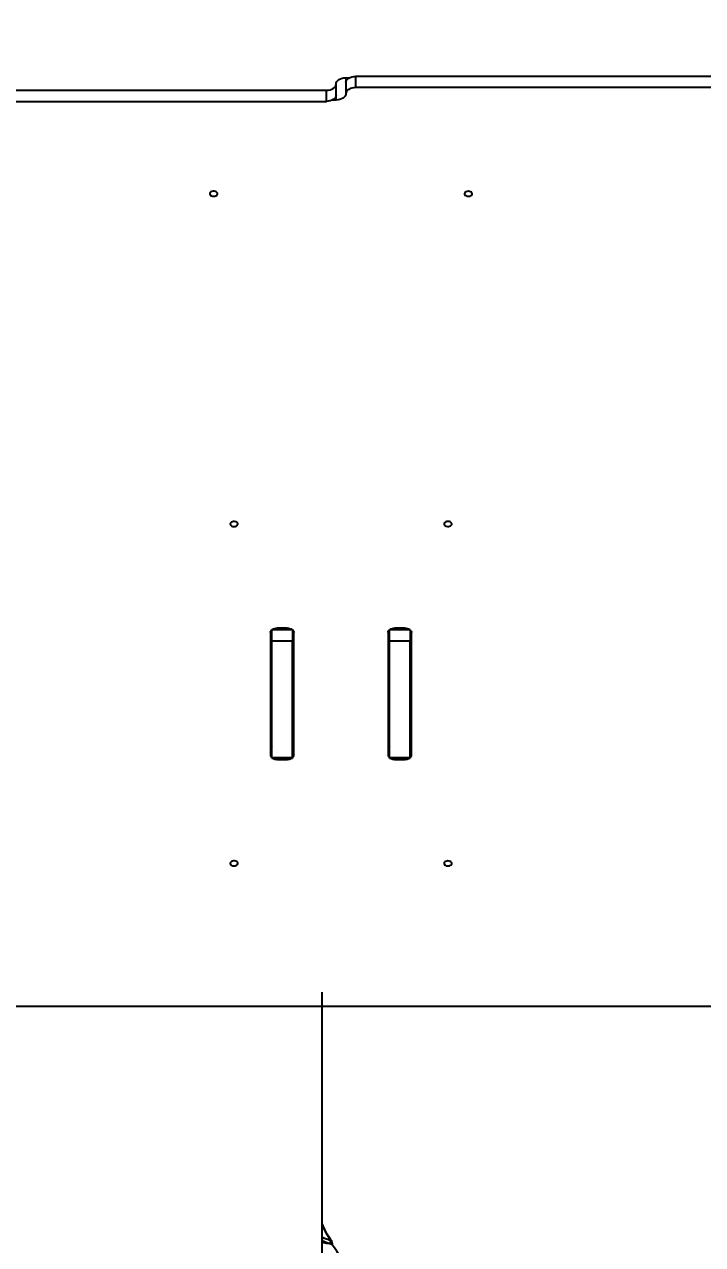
# Model space of a CAD drawing. Header units: millimetres. Extents: x -4153 to 4002, y -5023 to 3197.
# Drawn here: x -1092 to -394, y -541 to 714 of the extents above; entities that cross this region are included whole.
import ezdxf

# ---------------------------------------------------------------- set-up
doc = ezdxf.new("R2010")
doc.units = ezdxf.units.MM
for name, color, linetype in [('DIKOM_ОБЪЕКТ', 7, 'Continuous'), ('DIKOM_РАЗМЕР_ЗОНА', 7, 'Continuous'), ('DIKOM_РАЗМЕР_ОБЪЕКТА', 7, 'Continuous')]:
    doc.layers.add(name, color=color, linetype=linetype)
doc.styles.add('style1', font='arialbd.ttf', dxfattribs={"width": 0.8})
doc.dimstyles.new('1-50', dxfattribs={"dimtxt": 300, "dimasz": 200, "dimexe": 100, "dimexo": 0, "dimgap": 100, "dimtad": 1, "dimtxsty": 'style1', "dimcen": 200, "dimclrd": 7, "dimclre": 7, "dimclrt": 7, "dimadec": 1, "dimazin": 2, "dimtfac": 1, "dimtmove": 0, "dimatfit": 2, "dimfxl": 0, "dimlwd": 25, "dimlwe": 18, "dimarcsym": 0})

# ---------------------------------------------------------------- blocks, each defined once
blk = doc.blocks.new('*D9')
at = {"layer": 'Defpoints', "color": 0, "transparency": 16777216}
for p in [(2370.2, 1747.3), (-2106.3, -2974.6), (1195.5, -2974.6)]:
    blk.add_point(p, dxfattribs=at)
at = {"layer": 'DIKOM_РАЗМЕР_ОБЪЕКТА', "color": 7, "lineweight": 18, "transparency": 16777216}
for p, q in [((2370.2, 1747.3), (-2206.3, 1747.3)), ((1195.5, -2974.6), (-2206.3, -2974.6))]:
    blk.add_line(p, q, dxfattribs=at)
at = {"layer": 'DIKOM_РАЗМЕР_ОБЪЕКТА', "color": 7, "lineweight": 25, "transparency": 16777216}
blk.add_line((-2106.3, 1547.3), (-2106.3, -2774.6), dxfattribs=at)
at = {"layer": 'DIKOM_РАЗМЕР_ОБЪЕКТА', "color": 7, "transparency": 16777216}
for points in [[(-2139.6, 1547.3), (-2073, 1547.3), (-2106.3, 1747.3)], [(-2139.6, -2774.6), (-2073, -2774.6), (-2106.3, -2974.6)]]:
    blk.add_solid(points, dxfattribs=at)
at = {"layer": 'DIKOM_РАЗМЕР_ОБЪЕКТА', "color": 7, "transparency": 16777216, "insert": (-2359.5, -612.3), "char_height": 300, "attachment_point": 5, "rotation": 90, "style": 'style1'}
blk.add_mtext('{\\fArial|b0|i0|c204|p34;4700}', dxfattribs=at)
blk = doc.blocks.new('*D11')
at = {"layer": 'Defpoints', "color": 0, "transparency": 16777216}
for p in [(2631.4, 3197.3), (-3702.8, -4429.8), (2071.1, -4429.8)]:
    blk.add_point(p, dxfattribs=at)
at = {"layer": 'DIKOM_РАЗМЕР_ЗОНА', "color": 7, "lineweight": 18, "transparency": 16777216}
for p, q in [((2631.4, 3197.3), (-3802.8, 3197.3)), ((2071.1, -4429.8), (-3802.8, -4429.8))]:
    blk.add_line(p, q, dxfattribs=at)
at = {"layer": 'DIKOM_РАЗМЕР_ЗОНА', "color": 7, "lineweight": 25, "transparency": 16777216}
blk.add_line((-3702.8, 2997.3), (-3702.8, -4229.8), dxfattribs=at)
at = {"layer": 'DIKOM_РАЗМЕР_ЗОНА', "color": 7, "transparency": 16777216}
for points in [[(-3736.1, 2997.3), (-3669.5, 2997.3), (-3702.8, 3197.3)], [(-3736.1, -4229.8), (-3669.5, -4229.8), (-3702.8, -4429.8)]]:
    blk.add_solid(points, dxfattribs=at)
at = {"layer": 'DIKOM_РАЗМЕР_ЗОНА', "color": 7, "transparency": 16777216, "insert": (-3956, -616.2), "char_height": 300, "attachment_point": 5, "rotation": 90, "style": 'style1'}
blk.add_mtext('{\\fArial|b0|i0|c204|p34;7600}', dxfattribs=at)
blk = doc.blocks.new('*D12')
at = {"layer": 'Defpoints', "color": 0, "transparency": 16777216}
for p in [(-1688.3, 690.6), (2486.7, 690.6), (-1688.3, -3442.2)]:
    blk.add_point(p, dxfattribs=at)
at = {"layer": 'DIKOM_РАЗМЕР_ОБЪЕКТА', "color": 7, "lineweight": 18, "transparency": 16777216}
for p, q in [((-1688.3, 690.6), (-1688.3, -3542.2)), ((2486.7, 690.6), (2486.7, -3542.2))]:
    blk.add_line(p, q, dxfattribs=at)
at = {"layer": 'DIKOM_РАЗМЕР_ОБЪЕКТА', "color": 7, "lineweight": 25, "transparency": 16777216}
blk.add_line((2286.7, -3442.2), (-1488.3, -3442.2), dxfattribs=at)
at = {"layer": 'DIKOM_РАЗМЕР_ОБЪЕКТА', "color": 7, "transparency": 16777216}
for points in [[(-1488.3, -3408.9), (-1488.3, -3475.5), (-1688.3, -3442.2)], [(2286.7, -3408.9), (2286.7, -3475.5), (2486.7, -3442.2)]]:
    blk.add_solid(points, dxfattribs=at)
at = {"layer": 'DIKOM_РАЗМЕР_ОБЪЕКТА', "color": 7, "transparency": 16777216, "insert": (399.2, -3189), "char_height": 300, "attachment_point": 5, "style": 'style1'}
blk.add_mtext('{\\fArial|b0|i0|c204|p34;4175}', dxfattribs=at)

msp = doc.modelspace()

# ---------------------------------------------------------------- linework, layer by layer
at = {"layer": 'DIKOM_ОБЪЕКТ', "color": 7, "linetype": 'Continuous'}
for p, q in [((-761.31, 658.991), (-757.471, 658.991)), ((-761.31, 658.991), (-761.31, 653.928)), ((-761.31, 653.928), (-761.31, 642.437)), ((-751.31, 660.356), (-751.31, 648.865)), ((173.69, 660.356), (-751.31, 660.356)), ((-1706.31, 646.135), (-781.31, 646.135)), ((-781.31, 634.644), (-781.31, 646.135)), ((-771.31, 641.072), (-771.31, 652.563)), ((-771.31, 636.009), (-771.31, 641.072)), ((173.69, 648.865), (-751.31, 648.865)), ((-1706.31, 634.644), (-781.31, 634.644)), ((-771.31, 636.009), (-775.149, 636.009)), ((-838.81, 88.354), (-838.81, -37.632)), ((-837.31, 79.581), (-837.31, 91.138)), ((-837.107, 91.296), (-816.513, 91.296)), ((-821.81, 92.854), (-831.81, 92.854)), ((-816.31, 91.138), (-816.31, 79.581)), ((-814.81, -37.632), (-814.81, 88.354)), ((-717.81, 88.354), (-717.81, -37.632)), ((-716.31, 79.581), (-716.31, 91.138)), ((-716.107, 91.296), (-695.513, 91.296)), ((-700.81, 92.854), (-710.81, 92.854)), ((-695.31, 91.138), (-695.31, 79.581)), ((-693.81, -37.632), (-693.81, 88.354)), ((-816.31, 79.581), (-837.31, 79.581)), ((-837.31, -40.111), (-837.31, 79.581)), ((-816.31, -40.111), (-816.31, 79.581)), ((-695.31, 79.581), (-716.31, 79.581)), ((-716.31, -40.111), (-716.31, 79.581)), ((-695.31, -40.111), (-695.31, 79.581)), ((-837.31, -40.111), (-816.31, -40.111)), ((-837.31, -40.834), (-837.31, -40.111)), ((-837.31, -40.834), (-816.31, -40.834)), ((-831.81, -40.834), (-831.81, -42.132)), ((-831.81, -42.132), (-821.81, -42.132)), ((-821.81, -42.132), (-821.81, -40.834)), ((-816.31, -40.111), (-816.31, -40.834)), ((-716.31, -40.111), (-695.31, -40.111)), ((-716.31, -40.834), (-716.31, -40.111)), ((-716.31, -40.834), (-695.31, -40.834)), ((-710.81, -40.834), (-710.81, -42.132)), ((-710.81, -42.132), (-700.81, -42.132)), ((-700.81, -42.132), (-700.81, -40.834)), ((-695.31, -40.111), (-695.31, -40.834)), ((-785.675, -579.557), (-785.675, -281.515)), ((-1666.31, -296.033), (133.69, -296.033)), ((-785.675, -533.509), (-784.542, -533.988)), ((-780.742, -539.265), (-785.675, -537.394)), ((-785.675, -538.311), (-780.742, -539.265)), ((-780.917, -539.935), (-785.675, -539.015)), ((-776.811, -537.109), (-776.897, -536.685)), ((-777.818, -540.524), (-780.917, -539.935)), ((-775.562, -540.951), (-777.818, -540.524)), ((-775.249, -539.685), (-775.248, -539.694))]:
    msp.add_line(p, q, dxfattribs=at)
at = {"layer": 'DIKOM_ОБЪЕКТ', "color": 7, "linetype": 'Continuous', "flags": 128}
for points in [[(-771.31, 652.563), (-771.118, 653.817), (-770.549, 655.023), (-769.625, 656.134), (-768.381, 657.108), (-766.866, 657.907), (-765.137, 658.501), (-763.261, 658.867), (-761.31, 658.991)], [(-761.31, 653.928), (-761.118, 655.182), (-760.549, 656.388), (-759.625, 657.499), (-758.381, 658.473), (-756.866, 659.272), (-755.137, 659.866), (-753.261, 660.232), (-751.31, 660.356)], [(-781.31, 646.135), (-779.359, 646.258), (-777.483, 646.624), (-775.754, 647.218), (-774.239, 648.018), (-772.995, 648.992), (-772.071, 650.103), (-771.502, 651.309), (-771.31, 652.563)], [(-771.31, 641.072), (-771.502, 639.818), (-772.071, 638.612), (-772.995, 637.501), (-774.239, 636.527), (-775.754, 635.728), (-777.483, 635.134), (-779.359, 634.768), (-781.31, 634.644)], [(-761.31, 642.437), (-761.502, 641.183), (-762.071, 639.977), (-762.995, 638.866), (-764.239, 637.892), (-765.754, 637.093), (-767.483, 636.499), (-769.359, 636.133), (-771.31, 636.009)], [(-751.31, 648.865), (-753.261, 648.742), (-755.137, 648.376), (-756.866, 647.782), (-758.381, 646.982), (-759.625, 646.008), (-760.549, 644.897), (-761.118, 643.691), (-761.31, 642.437)], [(-897.31, 537.02), (-896.131, 537.134), (-895.057, 537.467), (-894.183, 537.988), (-893.587, 538.652), (-893.321, 539.399), (-893.41, 540.163), (-893.846, 540.877), (-894.589, 541.476), (-895.574, 541.908), (-896.714, 542.134), (-897.906, 542.134), (-899.046, 541.908), (-900.031, 541.476), (-900.774, 540.877), (-901.21, 540.163), (-901.299, 539.399), (-901.034, 538.652), (-900.437, 537.988), (-899.563, 537.467), (-898.489, 537.134), (-897.31, 537.02)], [(-635.31, 542.162), (-636.489, 542.048), (-637.563, 541.716), (-638.437, 541.194), (-639.034, 540.531), (-639.299, 539.783), (-639.21, 539.019), (-638.774, 538.306), (-638.031, 537.706), (-637.046, 537.275), (-635.906, 537.049), (-634.714, 537.049), (-633.574, 537.275), (-632.589, 537.706), (-631.846, 538.306), (-631.41, 539.019), (-631.321, 539.783), (-631.587, 540.531), (-632.183, 541.194), (-633.057, 541.716), (-634.131, 542.048), (-635.31, 542.162)], [(-876.31, 197.331), (-875.131, 197.445), (-874.057, 197.777), (-873.183, 198.299), (-872.587, 198.962), (-872.321, 199.71), (-872.41, 200.474), (-872.846, 201.187), (-873.589, 201.786), (-874.574, 202.218), (-875.714, 202.444), (-876.906, 202.444), (-878.046, 202.218), (-879.031, 201.786), (-879.774, 201.187), (-880.21, 200.474), (-880.299, 199.71), (-880.034, 198.962), (-879.437, 198.299), (-878.563, 197.777), (-877.489, 197.445), (-876.31, 197.331)], [(-656.31, 202.473), (-657.489, 202.359), (-658.563, 202.026), (-659.437, 201.505), (-660.034, 200.841), (-660.299, 200.094), (-660.21, 199.33), (-659.774, 198.616), (-659.031, 198.017), (-658.046, 197.585), (-656.906, 197.359), (-655.714, 197.359), (-654.574, 197.585), (-653.589, 198.017), (-652.846, 198.616), (-652.41, 199.33), (-652.321, 200.094), (-652.587, 200.841), (-653.183, 201.505), (-654.057, 202.026), (-655.131, 202.359), (-656.31, 202.473)], [(-838.81, 88.354), (-838.676, 89.232), (-838.277, 90.076), (-837.63, 90.854), (-836.76, 91.536), (-835.699, 92.095), (-834.489, 92.511), (-833.176, 92.767), (-831.81, 92.854)], [(-821.81, 92.854), (-820.444, 92.767), (-819.131, 92.511), (-817.921, 92.095), (-816.86, 91.536), (-815.99, 90.854), (-815.343, 90.076), (-814.945, 89.232), (-814.81, 88.354)], [(-717.81, 88.354), (-717.676, 89.232), (-717.277, 90.076), (-716.63, 90.854), (-715.76, 91.536), (-714.699, 92.095), (-713.489, 92.511), (-712.176, 92.767), (-710.81, 92.854)], [(-700.81, 92.854), (-699.444, 92.767), (-698.131, 92.511), (-696.921, 92.095), (-695.86, 91.536), (-694.99, 90.854), (-694.343, 90.076), (-693.945, 89.232), (-693.81, 88.354)], [(-876.31, -151.751), (-875.131, -151.636), (-874.057, -151.304), (-873.183, -150.783), (-872.587, -150.119), (-872.321, -149.372), (-872.41, -148.607), (-872.846, -147.894), (-873.589, -147.295), (-874.574, -146.863), (-875.714, -146.637), (-876.906, -146.637), (-878.046, -146.863), (-879.031, -147.295), (-879.774, -147.894), (-880.21, -148.607), (-880.299, -149.372), (-880.034, -150.119), (-879.437, -150.783), (-878.563, -151.304), (-877.489, -151.636), (-876.31, -151.751)], [(-656.31, -146.608), (-657.489, -146.723), (-658.563, -147.055), (-659.437, -147.576), (-660.034, -148.24), (-660.299, -148.987), (-660.21, -149.752), (-659.774, -150.465), (-659.031, -151.064), (-658.046, -151.496), (-656.906, -151.722), (-655.714, -151.722), (-654.574, -151.496), (-653.589, -151.064), (-652.846, -150.465), (-652.41, -149.752), (-652.321, -148.987), (-652.587, -148.24), (-653.183, -147.576), (-654.057, -147.055), (-655.131, -146.723), (-656.31, -146.608)], [(-776.185, -536.956), (-776.19, -536.949), (-776.239, -536.892)], [(-775.248, -539.694), (-775.27, -539.778), (-775.367, -539.882), (-775.536, -539.974), (-775.762, -540.049), (-776.028, -540.099), (-776.311, -540.121), (-776.588, -540.113)]]:
    msp.add_lwpolyline(points, dxfattribs=at)
at = {"layer": 'DIKOM_ОБЪЕКТ', "color": 7, "linetype": 'Continuous'}
for centre, radius, start, end in [((-835.076, -25.925), 3.74, 183.314967, 233.327135), ((-835.076, -37.416), 3.74, 183.314967, 233.327135), ((-818.544, -25.925), 3.74, 306.672865, 356.685033), ((-818.544, -37.416), 3.74, 306.672865, 356.685033), ((-714.076, -25.925), 3.74, 183.314967, 233.327135), ((-714.076, -37.416), 3.74, 183.314967, 233.327135), ((-697.544, -25.925), 3.74, 306.672865, 356.685033), ((-697.544, -37.416), 3.74, 306.672865, 356.685033), ((-831.985, -32.828), 9.306, 239.356657, 271.079809), ((-821.635, -32.828), 9.306, 268.920191, 300.643343), ((-710.985, -32.828), 9.306, 239.356657, 271.079809), ((-700.635, -32.828), 9.306, 268.920191, 300.643343), ((-782.052, -539.279), 1.311, 329.982452, 0.609767), ((-769.59, -540.791), 8.106, 152.980403, 173.706803), ((-776.778, -537.455), 0.779, 46.197177, 98.766585), ((-776.532, -537.808), 0.753, 36.197331, 111.740937), ((-778.964, -539.873), 1.318, 330.444452, 358.730965), ((-775.365, -541.711), 0.785, 40.281125, 104.540491)]:
    msp.add_arc(centre, radius, start, end, dxfattribs=at)
for points, knots in [([(-776.225, -536.881), (-776.513, -536.497), (-777.272, -535.484), (-778.538, -533.551), (-780.006, -531.126), (-781.485, -528.456), (-782.953, -525.574), (-784.358, -522.611), (-785.251, -520.531), (-785.675, -519.542)], [0, 0, 0, 0, 0.093349615, 0.245873756, 0.399499996, 0.553669888, 0.70774164, 0.861174028, 1, 1, 1, 1]), ([(-776.897, -536.685), (-777.57, -535.739), (-778.918, -533.844), (-780.991, -530.392), (-783.056, -526.521), (-784.633, -523.308), (-785.48, -521.307), (-785.675, -520.845)], [0, 0, 0, 0, 0.232371024, 0.465485687, 0.697865647, 0.930367585, 1, 1, 1, 1]), ([(-784.542, -533.988), (-784.557, -534.007), (-784.64, -534.115), (-784.838, -534.414), (-785.16, -534.991), (-785.467, -535.617), (-785.623, -536.001), (-785.675, -536.127)], [0, 0, 0, 0, 0.04693992, 0.26292937, 0.55885691, 0.85480304, 1, 1, 1, 1]), ([(-784.542, -533.988), (-783.023, -534.62), (-780.501, -535.669), (-777.922, -536.396), (-776.897, -536.685)], [0, 0, 0, 0, 0.602583352, 1, 1, 1, 1]), ([(-780.742, -539.265), (-780.429, -539.331), (-779.399, -539.55), (-778.366, -539.758), (-777.647, -539.903)], [0, 0, 0, 0, 0.30298972, 1, 1, 1, 1]), ([(-776.588, -540.113), (-776.589, -539.944), (-776.59, -539.535), (-776.624, -538.782), (-776.695, -537.882), (-776.77, -537.379), (-776.811, -537.109)], [0, 0, 0, 0, 0.16162086, 0.39134875, 0.67243027, 1, 1, 1, 1]), ([(-775.939, -537.383), (-776.013, -537.237), (-776.109, -537.047), (-776.229, -536.898), (-776.257, -536.863)], [0, 0, 0, 0, 0.76691598, 1, 1, 1, 1]), ([(-775.381, -538.848), (-775.42, -538.683), (-775.522, -538.25), (-775.718, -537.748), (-775.879, -537.462), (-775.932, -537.368)], [0, 0, 0, 0, 0.294701813, 0.769044267, 1, 1, 1, 1]), ([(-775.258, -539.686), (-775.271, -539.471), (-775.289, -539.188), (-775.363, -538.914), (-775.381, -538.848)], [0, 0, 0, 0, 0.76026295, 1, 1, 1, 1]), ([(-777.647, -539.903), (-777.334, -539.965), (-776.981, -540.035), (-776.628, -540.105), (-776.588, -540.113)], [0, 0, 0, 0, 0.88643873, 1, 1, 1, 1]), ([(-775.562, -540.951), (-775.694, -540.885), (-775.937, -540.765), (-776.245, -540.547), (-776.443, -540.361), (-776.535, -540.234), (-776.572, -540.164), (-776.583, -540.129), (-776.588, -540.113)], [0, 0, 0, 0, 0.35351355, 0.64998665, 0.84188409, 0.92463739, 0.96446829, 1, 1, 1, 1]), ([(-758.609, -570.392), (-759.576, -568.2), (-761.684, -563.417), (-765.621, -556.116), (-770.234, -548.479), (-773.786, -543.46), (-775.562, -540.951)], [0, 0, 0, 0, 0.21945923, 0.47868789, 0.73934451, 1, 1, 1, 1]), ([(-774.761, -541.206), (-774.769, -541.196), (-774.798, -541.159), (-774.917, -540.95), (-775.055, -540.618), (-775.168, -540.232), (-775.224, -539.935), (-775.247, -539.758), (-775.247, -539.698), (-775.248, -539.693)], [0, 0, 0, 0, 0.07335454, 0.28387221, 0.55436541, 0.74857104, 0.88721882, 0.99148163, 1, 1, 1, 1])]:
    msp.add_open_spline(points, degree=3, knots=knots, dxfattribs=at)

# ---------------------------------------------------------------- dimensions: what is measured, and where the dimension line sits
at = {"layer": 'DIKOM_РАЗМЕР_ЗОНА'}
dim = msp.add_linear_dim(base=(-3702.81, -4429.789), p1=(2631.356, 3197.305), p2=(2071.052, -4429.789), angle=90, text='{\\fArial|b0|i0|c204|p34;7600}', dimstyle='1-50', dxfattribs=at)
dim.commit()
dim.dimension.update_dxf_attribs({"geometry": '*D11', "text_midpoint": (-3702.81, -616.242), "dimtype": 160})
at = {"layer": 'DIKOM_РАЗМЕР_ОБЪЕКТА'}
dim = msp.add_linear_dim(base=(-2106.31, -2974.611), p1=(2370.191, 1747.316), p2=(1195.51, -2974.611), angle=90, text='{\\fArial|b0|i0|c204|p34;4700}', dimstyle='1-50', dxfattribs=at)
dim.commit()
dim.dimension.update_dxf_attribs({"geometry": '*D9', "text_midpoint": (-2106.31, -612.262), "dimtype": 160})
dim = msp.add_linear_dim(base=(-1688.31, -3442.202), p1=(2486.69, 690.555), p2=(-1688.31, 690.555), text='{\\fArial|b0|i0|c204|p34;<>}', dimstyle='1-50', dxfattribs=at)
dim.commit()
dim.dimension.update_dxf_attribs({"geometry": '*D12', "text_midpoint": (399.19, -3442.202), "dimtype": 160})

doc.saveas('drawing.dxf')
